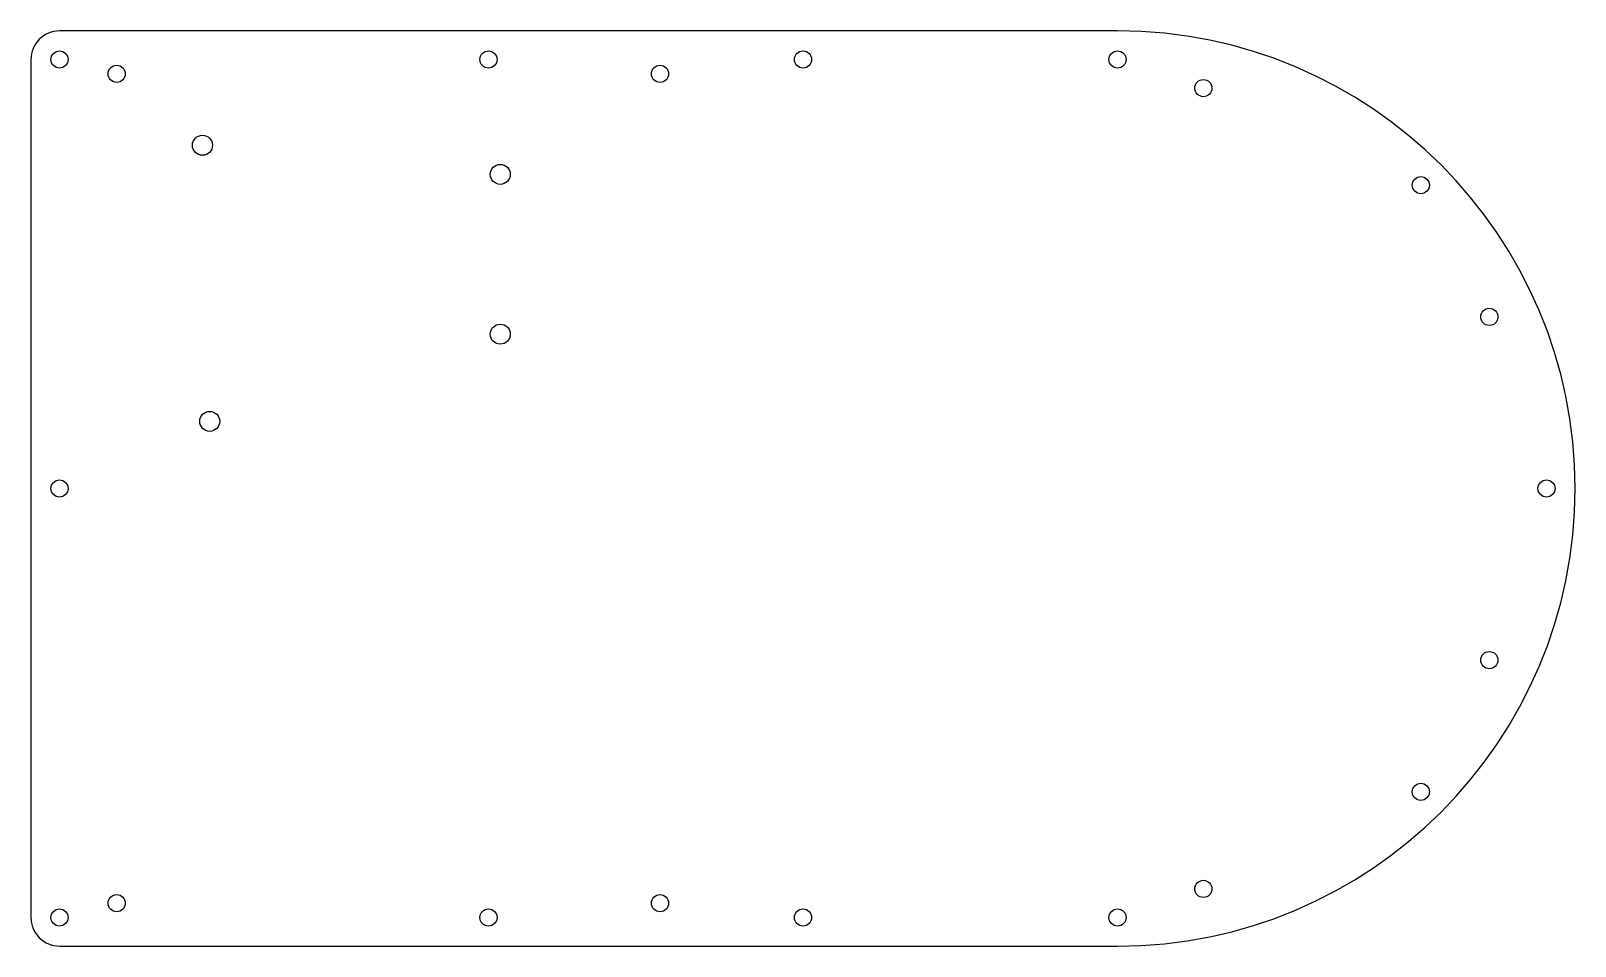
# Model space of a CAD drawing. Header units: millimetres. Extents: x -150 to 120, y -80 to 80.
import ezdxf

# ---------------------------------------------------------------- set-up
doc = ezdxf.new("R2010")
doc.units = ezdxf.units.MM

msp = doc.modelspace()

# ---------------------------------------------------------------- linework, layer by layer
msp.add_lwpolyline([(-145, 80, 0.414214), (-150, 75), (-150, -75, 0.414214), (-145, -80), (40, -80, 1), (40, 80)], format="xyb", close=True)
for centre, radius in [((-145, 75), 1.5), ((-70, 75), 1.5), ((-15, 75), 1.5), ((40, 75), 1.5), ((-135, 72.5), 1.5), ((-40, 72.5), 1.5), ((55, 70), 1.5), ((-120, 60), 1.75), ((-67.93, 54.92), 1.75), ((93.03, 53.03), 1.5), ((105, 30), 1.5), ((-67.93, 26.98), 1.75), ((-118.73, 11.74), 1.75), ((-145, 0), 1.5), ((115, 0), 1.5), ((105, -30), 1.5), ((93.03, -53.03), 1.5), ((55, -70), 1.5), ((-135, -72.5), 1.5), ((-40, -72.5), 1.5), ((-145, -75), 1.5), ((-70, -75), 1.5), ((-15, -75), 1.5), ((40, -75), 1.5)]:
    msp.add_circle(centre, radius)

doc.saveas('drawing.dxf')
